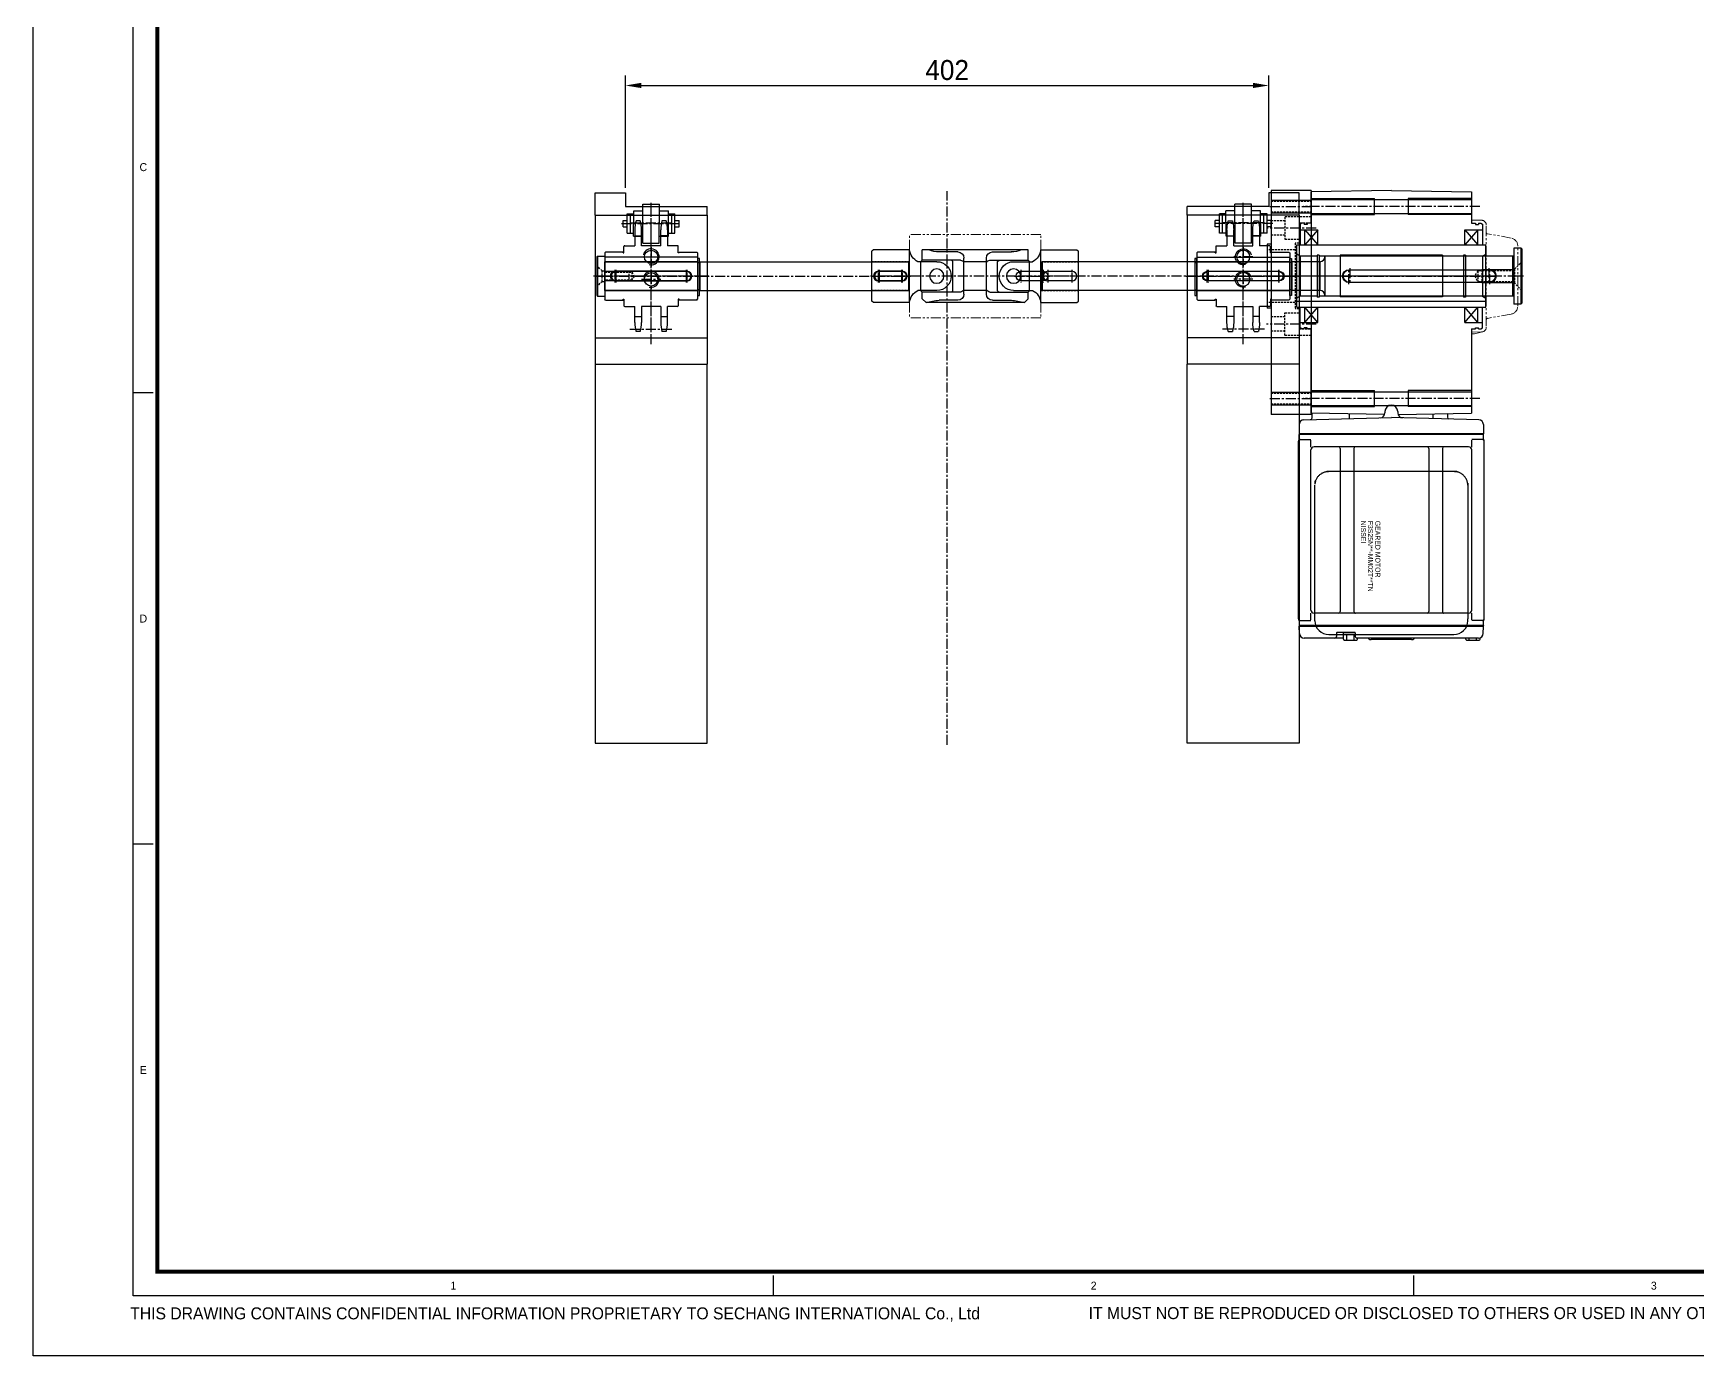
# Model space of a CAD drawing. Header units: inches. Extents: x 0 to 77285, y -118 to 40065.
# Drawn here: x 68990 to 70030, y 5857 to 6683 of the extents above; entities that cross this region are included whole.
import ezdxf
from ezdxf.enums import TextEntityAlignment as Align

# ---------------------------------------------------------------- set-up
doc = ezdxf.new("R2010")
doc.units = ezdxf.units.IN
doc.header["$LTSCALE"] = 5
doc.header["$MEASUREMENT"] = 0
for name, pattern in [('CENTER', [2, 1.25, -0.25, 0.25, -0.25]), ('HIDDEN', [0.375, 0.25, -0.125]), ('PHANTOM', [2.5, 1.25, -0.25, 0.25, -0.25, 0.25, -0.25])]:
    doc.linetypes.add(name, pattern=pattern)
for name, color, linetype in [('11', 1, 'CENTER'), ('22', 2, 'HIDDEN'), ('44', 4, 'Continuous'), ('55', 5, 'Continuous'), ('A', 8, 'Continuous'), ('B', 123, 'Continuous'), ('G', 231, 'Continuous'), ('T', 3, 'Continuous')]:
    doc.layers.add(name, color=color, linetype=linetype)
doc.layers.add('33', color=3, linetype='PHANTOM', lineweight=9)
doc.styles.add('SCI', font='')
doc.styles.get('SCI').set_extended_font_data('Gulim')
doc.dimstyles.new('SCH', dxfattribs={"dimtxt": 2.5, "dimasz": 2, "dimexe": 1.25, "dimexo": 0.625, "dimtad": 1, "dimdec": 8, "dimtxsty": 'SCI', "dimcen": 2.5, "dimclrd": 4, "dimclre": 4, "dimclrt": 7, "dimadec": 8, "dimazin": 2, "dimtfac": 1, "dimtdec": 8, "dimtmove": 0, "dimatfit": 3, "dimfxl": 1, "dimarcsym": 0})

# ---------------------------------------------------------------- blocks, each defined once
blk = doc.blocks.new('A$C5cb67589')
for p, q in [((25, 53.5), (0, 53.5)), ((0, 53.5), (0, -86.5)), ((25, 53.5), (25, -86.5)), ((0, 20), (-2.5, 20)), ((-2.5, 20), (-2.5, -20)), ((0, -20), (-2.5, -20)), ((25, -86.5), (0, -86.5))]:
    blk.add_line(p, q)
at = {"layer": '11'}
for p, q in [((-1, 43.5), (26, 43.5)), ((28, 30), (-3, 30)), ((30, 0), (-5, 0)), ((28, -30), (-3, -30)), ((-1, -76.5), (26, -76.5))]:
    blk.add_line(p, q, dxfattribs=at)
at = {"layer": '22'}
for p, q in [((0, 46.8), (25, 46.8)), ((0, 40.2), (25, 40.2)), ((8.5, 34.5), (0, 34.5)), ((25, 37), (8.5, 37)), ((8.5, 37), (8.5, 23)), ((25, 33), (17.5, 33)), ((17.5, 33), (17.5, -33)), ((8.5, 25.5), (0, 25.5)), ((8.5, 23), (17.5, 23)), ((15, 16.5), (-2.5, 16.5)), ((17.5, 20.5), (15, 20.5)), ((15, 20.5), (15, -20.5)), ((15, -16.5), (-2.5, -16.5)), ((17.5, -20.5), (15, -20.5)), ((8.5, -25.5), (0, -25.5)), ((8.5, -37), (8.5, -23)), ((8.5, -23), (17.5, -23)), ((8.5, -34.5), (0, -34.5)), ((25, -37), (8.5, -37)), ((17.5, -33), (25, -33)), ((0, -73.2), (25, -73.2)), ((0, -79.8), (25, -79.8))]:
    blk.add_line(p, q, dxfattribs=at)
at = {"layer": 'T'}
for p, q in [((0, 47.5), (25, 47.5)), ((0, 39.5), (25, 39.5)), ((0, -72.5), (25, -72.5)), ((0, -80.5), (25, -80.5))]:
    blk.add_line(p, q, dxfattribs=at)
blk = doc.blocks.new('A$C35424f55')
for p, q in [((-33, 56), (-32.4, 57)), ((-33, 54.5), (-33, 56)), ((-33, 54.5), (-32.3, 54.5)), ((-33, 52.5), (-32.3, 52.5)), ((-33, 50), (-33, 52.5)), ((-32.4, 57), (-19.5, 57)), ((-32.3, 52.5), (-32.3, 54.5)), ((-29, 46), (-29, 57)), ((-19.5, 54), (-29, 54)), ((-29, 54), (-19.5, 46)), ((-29, 46), (-19.5, 54)), ((-19.5, -59), (-19.5, 59)), ((19.5, 59), (-19.5, 59)), ((-12.5, 57), (-13.7, 59)), ((-12.5, 57), (-12.5, 46.4)), ((-12.5, 57), (12.5, 57)), ((-12.5, 57), (0, 57)), ((12.5, 57), (13.7, 59)), ((12.5, 57), (12.5, 46.4)), ((15.8, 59), (15.8, -59)), ((19.5, -59), (19.5, 59)), ((32.4, 57), (19.5, 57)), ((29, 54), (19.5, 54)), ((29, 46), (19.5, 54)), ((29, 54), (19.5, 46)), ((29, 46), (29, 57)), ((33, 54.5), (32.3, 54.5)), ((32.3, 52.5), (32.3, 54.5)), ((33, 52.5), (32.3, 52.5)), ((33, 56), (32.4, 57)), ((33, 54.5), (33, 56)), ((33, 50), (33, 52.5)), ((89.7, 54.6), (88.3, 0)), ((92.7, 57.5), (98.6, 57.5)), ((98.6, 57.5), (98.6, -57.5)), ((98.9, 57.5), (98.6, 57.3)), ((98.6, 57.3), (98.6, -57.3)), ((98.9, 57.5), (98.9, -57.5)), ((101.8, 57.5), (98.9, 57.5)), ((102.1, 57), (102.1, 50.2)), ((214.1, 58), (103.1, 58)), ((215.1, 57), (215.1, 50.2)), ((218.1, 57.5), (215.4, 57.5)), ((218.1, 57.5), (218.3, 57.5)), ((218.3, 57.5), (218.6, 57.3)), ((218.3, 57.5), (218.3, -57.5)), ((218.8, 57.5), (218.6, 57.3)), ((218.6, 57.5), (218.6, 57.3)), ((218.8, 57.5), (218.6, 57.5)), ((218.6, 57.3), (218.6, -57.3)), ((218.6, -57.3), (218.6, 57.3)), ((223.2, 57.4), (218.8, 57.5)), ((226.9, 55.4), (225.9, 55.4)), ((226.1, 54.4), (226.1, 0)), ((227.4, 53.3), (226.1, 53.3)), ((227.4, 47.1), (227.4, 54.9)), ((-53.5, 0), (-52.6, 50)), ((-52.6, 50), (-33, 50)), ((-47.8, -50), (-47.8, 50)), ((-39.2, -50), (-39.2, 50)), ((-19.5, 46), (-29, 46)), ((-13.1, 46.4), (-13.1, 45)), ((-13.1, 46.4), (13.1, 46.4)), ((-13.1, 45), (13.1, 45)), ((-12.5, 45), (-12.5, 32)), ((12.5, 45), (12.5, 32)), ((13.1, 46.4), (13.1, 45)), ((29, 46), (19.5, 46)), ((33, 50), (85.6, 50)), ((72.2, -50), (72.2, 50)), ((80.8, -50), (80.8, 50)), ((86.4, 4.2), (85.6, 50)), ((106.8, 50.2), (102.5, 50.2)), ((106.6, 48.2), (106.6, -48.2)), ((208.6, 50.2), (108.6, 50.2)), ((130.6, 47.8), (214.1, 47.8)), ((214.7, 50.2), (210.5, 50.2)), ((210.6, 48.2), (210.6, -48.2)), ((215.4, 47.8), (214.1, 47.8)), ((227.4, 48.7), (226.1, 48.7)), ((226.9, 46.6), (226.1, 46.6)), ((-13, 32), (13, 32)), ((-13, 32), (-13, -32)), ((13, 32), (13, -32)), ((86.1, 35), (85.9, 35.2)), ((86.1, 35), (88.2, 35)), ((107.6, 31.9), (209.6, 31.9)), ((122.1, 39), (122.1, -39)), ((223.8, -39), (223.8, 39)), ((89, 26.1), (86, 26.1)), ((107.6, 23.4), (209.6, 23.4)), ((227.1, 12.7), (227.1, -12.7)), ((-53.5, 0), (-52.6, -50)), ((84.6, 4), (85.5, 4)), ((89.7, -54.6), (88.3, 0)), ((226.1, 0), (226.1, -21.5)), ((84.6, -4), (85.5, -4)), ((86.4, -4.2), (85.6, -50)), ((89, -26.1), (86, -26.1)), ((107.6, -23.4), (209.6, -23.4)), ((222.6, -22.8), (222.6, -33.9)), ((222.6, -29.8), (222.6, -22.8)), ((223.9, -29.8), (222.6, -29.8)), ((222.9, -22.5), (225.1, -22.5)), ((223.9, -29.8), (223.9, -22.5)), ((227.4, -23.2), (223.9, -23.2)), ((227.4, -27.8), (223.9, -27.8)), ((226.9, -29.9), (224.4, -29.9)), ((226.9, -21.1), (226.1, -21.1)), ((226.1, -29.9), (226.1, -54.4)), ((227.4, -29.4), (227.4, -21.6)), ((-13, -32), (13, -32)), ((-12.5, -32), (-12.5, -45)), ((12.5, -32), (12.5, -45)), ((107.6, -31.9), (209.6, -31.9)), ((222.9, -34.2), (225.1, -34.2)), ((-33, -50), (-52.6, -50)), ((-33, -50), (-33, -52.5)), ((-19.5, -46), (-29, -46)), ((-29, -57), (-29, -46)), ((-29, -46), (-19.5, -54)), ((-29, -54), (-19.5, -46)), ((-13.1, -45), (-13.1, -46.3)), ((-13.1, -45), (13.1, -45)), ((-13.1, -46.3), (13.1, -46.3)), ((-12.5, -46.3), (-12.5, -57)), ((12.5, -46.3), (12.5, -57)), ((13.1, -45), (13.1, -46.3)), ((29, -46), (19.5, -46)), ((29, -54), (19.5, -46)), ((29, -46), (19.5, -54)), ((29, -57), (29, -46)), ((85.6, -50), (33, -50)), ((33, -50), (33, -52.5)), ((88.6, -49.5), (85.6, -49.5)), ((102.1, -57), (102.1, -50.2)), ((106.8, -50.2), (102.5, -50.2)), ((208.6, -50.2), (108.6, -50.2)), ((214.1, -47.8), (130.6, -47.8)), ((214.7, -50.2), (210.5, -50.2)), ((215.4, -47.8), (214.1, -47.8)), ((215.1, -57), (215.1, -50.2)), ((-33, -52.5), (-32.3, -52.5)), ((-33, -54.5), (-32.3, -54.5)), ((-33, -54.5), (-33, -56)), ((-33, -56), (-32.4, -57)), ((-32.4, -57), (-19.5, -57)), ((-32.3, -52.5), (-32.3, -54.5)), ((-19.5, -54), (-29, -54)), ((19.5, -59), (-19.5, -59)), ((-12.5, -57), (-13.7, -59)), ((-12.5, -57), (12.5, -57)), ((12.5, -57), (13.7, -59)), ((29, -54), (19.5, -54)), ((32.4, -57), (19.5, -57)), ((33, -52.5), (32.3, -52.5)), ((32.3, -52.5), (32.3, -54.5)), ((33, -54.5), (32.3, -54.5)), ((33, -56), (32.4, -57)), ((33, -54.5), (33, -56)), ((92.7, -57.5), (98.6, -57.5)), ((98.9, -57.5), (98.6, -57.3)), ((101.8, -57.5), (98.9, -57.5)), ((214.1, -58), (103.1, -58)), ((215.4, -57.5), (218.3, -57.5)), ((218.3, -57.5), (218.6, -57.3)), ((218.6, -57.5), (218.6, -57.3)), ((218.6, -57.3), (218.8, -57.5)), ((218.8, -57.5), (218.6, -57.5)), ((223.2, -57.4), (218.8, -57.5))]:
    blk.add_line(p, q)
for centre, radius, start, end in [((92.7, 54.5), 3, 90, 178.5), ((101.8, 58.5), 1, 270, 311.4096), ((103.1, 57), 1, 90, 180), ((214.1, 57), 1, 0, 90), ((215.4, 58.5), 1, 228.5904, 270), ((223.1, 54.4), 3, 0, 88.5), ((226.9, 54.9), 0.5, 0, 90), ((108.6, 48.2), 2, 90, 180), ((208.6, 48.2), 2, 0, 90), ((215.2, 39.2), 8.63, 358.8908, 88.8461), ((226.9, 47.1), 0.5, 270, 0), ((88.2, 36), 1, 270, 358.5), ((107.6, 32.9), 1, 180, 270), ((209.6, 32.9), 1, 270, 0), ((107.6, 22.4), 1, 90, 180), ((209.6, 22.4), 1, 0, 90), ((228.1, 15.3), 2, 180, 221.4096), ((225.1, 12.7), 2, 0, 41.4096), ((84.6, 0), 4, 90, 270), ((85.5, 7), 3, 270, 358.5), ((85.5, -7), 3, 1.5, 90), ((228.1, -15.3), 2, 138.5904, 180), ((225.1, -12.7), 2, 318.5904, 0), ((107.6, -22.4), 1, 180, 270), ((209.6, -22.4), 1, 270, 0), ((222.9, -22.8), 0.3, 90, 180), ((224.4, -29.4), 0.5, 180, 270), ((225.1, -21.5), 1, 270, 0), ((226.9, -21.6), 0.5, 0, 90), ((226.9, -29.4), 0.5, 270, 0), ((107.6, -32.9), 1, 90, 180), ((209.6, -32.9), 1, 0, 90), ((215.2, -39.2), 8.63, 271.1539, 1.1092), ((222.9, -33.9), 0.3, 180, 270), ((225.1, -35.2), 1, 0, 90), ((88.6, -50.5), 1, 1.5, 90), ((108.6, -48.2), 2, 180, 270), ((208.6, -48.2), 2, 270, 0), ((92.7, -54.5), 3, 181.5, 270), ((101.8, -58.5), 1, 48.5904, 90), ((103.1, -57), 1, 180, 270), ((214.1, -57), 1, 270, 0), ((215.4, -58.5), 1, 90, 131.4096), ((223.1, -54.4), 3, 271.5, 0)]:
    blk.add_arc(centre, radius, start, end)
for points, knots in [([(130.6, 47.8), (128.4, 47.8), (131.7, 47.8), (128.7, 47.7), (128.5, 47.5), (127.5, 47.2), (126.8, 46.9), (126, 46.4), (125.3, 45.9), (124.7, 45.3), (124.1, 44.7), (123.5, 43.9), (123.1, 43.2), (122.7, 42.4), (122.4, 41.4), (122.2, 41.2), (122.1, 38), (122.2, 42.4), (122.1, 39)], [0, 0, 0, 0, 0.496423, 1.363487, 2.231535, 3.100955, 3.972324, 4.846129, 5.722755, 6.602462, 7.485371, 8.371475, 9.260623, 10.152542, 11.046855, 11.94308, 12.840665, 13.590304, 13.590304, 13.590304, 13.590304]), ([(122.1, -39), (122.1, -41.2), (122.1, -37.9), (122.2, -41), (122.4, -41.1), (122.6, -42.2), (123, -43), (123.4, -43.7), (123.9, -44.5), (124.5, -45.2), (125.1, -45.8), (125.8, -46.3), (126.5, -46.8), (127.5, -47.2), (127.8, -47.4), (130.6, -47.9), (126.3, -47.3), (129.9, -47.8)], [0, 0, 0, 0, 0.507298, 1.405389, 2.302973, 3.19919, 4.093501, 4.985441, 5.874635, 6.760827, 7.643864, 8.523727, 9.400536, 10.274529, 11.146068, 12.015623, 12.87529, 12.87529, 12.87529, 12.87529])]:
    blk.add_open_spline(points, degree=3, knots=knots)
at = {"layer": '11'}
for p, q in [((0, 63.8), (0, -63.8)), ((0, 63.6), (0, 59)), ((-43.5, 55.2), (-43.5, -55.1)), ((76.5, 55.2), (76.5, -55.1))]:
    blk.add_line(p, q, dxfattribs=at)
at = {"layer": '33'}
for p, q in [((-23.8, 74.9), (-26.4, 60.1)), ((18.8, 79), (-18.8, 79)), ((23.8, 74.9), (26.4, 60.1)), ((-35, 50), (-34.9, 56.4)), ((0, 59.3), (-31.9, 59.3)), ((0, 59.3), (31.9, 59.3)), ((36, 52), (34.8, 57)), ((35, 50), (34.9, 56.4)), ((36, 52), (36, 50))]:
    blk.add_line(p, q, dxfattribs=at)
for centre, radius, start, end in [((-18.8, 74), 5, 90, 170), ((18.8, 74), 5, 10, 90), ((-31.9, 56.3), 3, 90, 179), ((-27.3, 60.3), 1, 270, 350), ((27.3, 60.3), 1, 190, 270), ((31.9, 56.3), 3, 1, 90)]:
    blk.add_arc(centre, radius, start, end, dxfattribs=at)
at = {"layer": 'T'}
for p, q in [((-48.5, 50), (-48.5, 10.5)), ((-38.5, 50), (-38.5, 10.5)), ((71.5, 50), (71.5, 10.5)), ((81.5, 50), (81.5, 10.5)), ((-48.5, 10.5), (-38.5, 10.5)), ((71.5, 10.5), (81.5, 10.5)), ((-38.5, -10.5), (-48.5, -10.5)), ((-48.5, -50), (-48.5, -10.5)), ((-38.5, -50), (-38.5, -10.5)), ((81.5, -10.5), (71.5, -10.5)), ((71.5, -50), (71.5, -10.5)), ((81.5, -50), (81.5, -10.5))]:
    blk.add_line(p, q, dxfattribs=at)
at = {"layer": '44', "style": 'SCI'}
for s, height, p in [('GEARED MOTOR', 3.125, (152.8, -10)), ('F3S25N**-MM02T**TN', 3.125, (152.8, -14.6)), ('NISSEI', 3.12, (152.8, -19))]:
    blk.add_text(s, height=height, dxfattribs=at).set_placement(p)
blk = doc.blocks.new('A$C60684f4e')
at = {"color": 2}
for p, q in [((15, -176.7), (12.5, -176.7)), ((15, -233.1), (12.5, -233.1)), ((92.5, -289.5), (92.5, -287)), ((172.5, -289.5), (172.5, -287))]:
    blk.add_line(p, q, dxfattribs=at)
blk.add_lwpolyline([(12.5, -289.5), (12.5, -7.5), (412.5, -7.5), (412.5, -289.5)], close=True, dxfattribs=at)
at = {"color": 40, "const_width": 0.5}
blk.add_lwpolyline([(15.5, -286.5), (15.5, -10.5), (409.5, -10.5), (409.5, -286.5)], close=True, dxfattribs=at)
at = {"layer": 'Defpoints', "color": 1}
blk.add_lwpolyline([(0, -297), (0, 0), (420, 0), (420, -297)], close=True, dxfattribs=at)
at = {"color": 2, "style": 'SCI'}
for s, p in [('C', (13.75, -148.5)), ('D', (13.75, -204.9)), ('E', (13.75, -261.3)), ('1', (52.5, -288.25)), ('2', (132.5, -288.25)), ('3', (202.5, -288.25))]:
    blk.add_text(s, height=1, dxfattribs=at).set_placement(p, align=Align.MIDDLE_CENTER)
at = {"color": 3, "linetype": 'Continuous', "style": 'SCI'}
for s, p in [('THIS DRAWING CONTAINS CONFIDENTIAL INFORMATION PROPRIETARY TO SECHANG INTERNATIONAL Co., Ltd  ', (12.11, -292.46)), ('IT MUST NOT BE REPRODUCED OR DISCLOSED TO OTHERS OR USED IN ANY OTHER WAY IN WHOLE OR PART EXCEPT AN AUTHORIZED IN WRITING BY SECHANG INTERNATIONAL Co., Ltd.', (131.88, -292.43))]:
    blk.add_text(s, height=1.5, dxfattribs=at).set_placement(p)
blk = doc.blocks.new('A$C730b86a0')
for p, q in [((0, 0), (0, 14)), ((0, 14), (19, 14)), ((19, 14), (19, 5.5)), ((0, 0), (70, 0)), ((19, 5.5), (70, 5.5)), ((70, 0), (70, 5.5))]:
    blk.add_line(p, q)
blk = doc.blocks.new('A$C2bcf4613')
for p, q in [((-6.8, 34.6), (-9.4, 34.6)), ((9.4, 34.6), (6.8, 34.6)), ((-10.2, 29), (-10.2, 19)), ((-10.2, 25.2), (-6, 25.2)), ((-6, 19), (-6, 29)), ((6, 19), (6, 29)), ((10.2, 25.2), (6, 25.2)), ((10.2, 29), (10.2, 19)), ((-28.5, 15), (-29, 14.5)), ((-29, 14.5), (-29, -14.5)), ((29, 11.8), (-29, 11.8)), ((-17.5, 15), (-28.5, 15)), ((-17.5, 14.5), (-17.5, 15)), ((-17.5, 14.5), (-17, 14.5)), ((-17, 14.5), (-17, 18.5)), ((-16.5, 19), (-10.2, 19)), ((6, 19), (-6, 19)), ((16.5, 19), (10.2, 19)), ((17, 14.5), (17, 18.5)), ((17.5, 14.5), (17, 14.5)), ((17.5, 14.5), (17.5, 15)), ((17.5, 15), (28.5, 15)), ((28.5, 15), (29, 14.5)), ((29, 14.5), (29, -14.5)), ((29, 9), (-29, 9)), ((29, -9), (-29, -9)), ((-28.5, -15), (-29, -14.5)), ((-28.5, -15), (-17.5, -15)), ((-17.5, -15), (-17.5, -14.5)), ((-17.5, -14.5), (-17, -14.5)), ((-17, -14.5), (-17, -18.5)), ((-16.5, -19), (-10.2, -19)), ((-10.2, -29), (-10.2, -19)), ((-6, -19), (-6, -29)), ((6, -19), (-6, -19)), ((6, -19), (6, -29)), ((10.2, -29), (10.2, -19)), ((16.5, -19), (10.2, -19)), ((17, -14.5), (17, -18.5)), ((17.5, -14.5), (17, -14.5)), ((17.5, -15), (17.5, -14.5)), ((28.5, -15), (17.5, -15)), ((28.5, -15), (29, -14.5)), ((-10.2, -25.2), (-6, -25.2)), ((6, -25.2), (10.2, -25.2)), ((-6.8, -34.6), (-9.4, -34.6)), ((9.4, -34.6), (6.8, -34.6))]:
    blk.add_line(p, q)
for centre, radius, start, end in [((9.8, 29), 20, 163.7846, 180), ((-26, 29), 20, 0, 16.2154), ((26, 29), 20, 163.7846, 180), ((-9.8, 29), 20, 0, 16.2154), ((-16.5, 18.5), 0.5, 90, 180), ((16.5, 18.5), 0.5, 0, 90), ((-16.5, -18.5), 0.5, 180, 270), ((16.5, -18.5), 0.5, 270, 0), ((9.8, -29), 20, 180, 196.2154), ((-26, -29), 20, 343.7846, 0), ((26, -29), 20, 180, 196.2154), ((-9.8, -29), 20, 343.7846, 0)]:
    blk.add_arc(centre, radius, start, end)
at = {"layer": '11'}
for p, q in [((-13.2, 33.2), (13.2, 33.2)), ((0, -34.6), (0, 34.6)), ((33, 0), (-33, 0)), ((-13.2, -33.2), (13.2, -33.2))]:
    blk.add_line(p, q, dxfattribs=at)
blk = doc.blocks.new('A$C285d94d9')
for p, q in [((-5.1, 24.4), (5.2, 24.4)), ((-5.1, 0), (-5.1, 24.4)), ((5.1, 0), (5.2, 24.4)), ((-17.5, 14.2), (-14.9, 14.2)), ((-17.5, 10.2), (-17.5, 14.2)), ((-14.9, 18.2), (-10.9, 18.2)), ((-14.9, 6.2), (-14.9, 18.2)), ((-12.9, 6.2), (-12.9, 18.2)), ((-10.8, 20.1), (-5.1, 20.1)), ((-10.9, 4.3), (-10.8, 20.1)), ((5.2, 20.1), (10.9, 20.1)), ((10.8, 4.3), (10.9, 20.1)), ((10.8, 18.2), (14.8, 18.2)), ((12.9, 6.2), (12.9, 18.2)), ((14.8, 6.2), (14.8, 18.2)), ((14.8, 14.2), (17.5, 14.2)), ((17.5, 10.2), (17.5, 14.2)), ((-17.5, 10.2), (-14.9, 10.2)), ((-14.9, 6.2), (-10.9, 6.2)), ((-10.9, 4.3), (-5.1, 4.3)), ((-5.1, 0), (5.1, 0)), ((5.1, 4.3), (10.8, 4.3)), ((10.8, 6.2), (14.8, 6.2)), ((14.8, 10.2), (17.5, 10.2))]:
    blk.add_line(p, q)
at = {"layer": '11'}
for p, q in [((0, -1), (0, 25.4)), ((-18.5, 12.2), (18.5, 12.2))]:
    blk.add_line(p, q, dxfattribs=at)
blk = doc.blocks.new('A$C1510e7b5')
for p, q in [((0, -14), (70, -14)), ((0, -14), (0, -107)), ((70, -14), (70, -90.5)), ((0, -90.5), (70, -90.5)), ((70, -90.5), (70, -107)), ((0, -107), (0, -343.8)), ((70, -343.8), (70, -107)), ((0, -343.8), (70, -343.8))]:
    blk.add_line(p, q)
at = {"linetype": 'Continuous'}
blk.add_line((0, -107), (70, -107), dxfattribs=at)
for centre in [(35, -40), (35, -54)]:
    blk.add_circle(centre, 4.19)
at = {"layer": '11'}
for p, q in [((35, -94.5), (35, -10)), ((29, -40), (41, -40)), ((35, -34), (35, -46)), ((35, -48), (35, -60)), ((71, -52), (-1, -52)), ((29, -54), (41, -54))]:
    blk.add_line(p, q, dxfattribs=at)
at = {"layer": 'T'}
for centre in [(35, -40), (35, -54)]:
    blk.add_arc(centre, 5, 255, 165, dxfattribs=at)
at = {"layer": 'A'}
blk.add_blockref('A$C2bcf4613', (35, -52), dxfattribs=at)
at = {"layer": 'B'}
blk.add_blockref('A$C285d94d9', (35, -31.4), dxfattribs=at)
at = {"layer": 'G'}
blk.add_blockref('A$C730b86a0', (0, -14), dxfattribs=at)
blk = doc.blocks.new('A$C836703e8')
at = {"layer": '11'}
blk.add_line((0, -345.8), (0, 0), dxfattribs=at)
blk.add_blockref('A$C1510e7b5', (-220, -1))
at = {"xscale": -1}
blk.add_blockref('A$C1510e7b5', (220, -1), dxfattribs=at)
blk = doc.blocks.new('*D791')
at = {"color": 4, "lineweight": -2, "transparency": 16777216}
for p, q in [((69359.7, 6586.6), (69359.7, 6656.8)), ((69761.7, 6586.6), (69761.7, 6656.8)), ((69369.7, 6650.5), (69751.7, 6650.5))]:
    blk.add_line(p, q, dxfattribs=at)
at = {"color": 4, "transparency": 16777216}
for points in [[(69369.7, 6652.2), (69369.7, 6648.9), (69359.7, 6650.5)], [(69751.7, 6652.2), (69751.7, 6648.9), (69761.7, 6650.5)]]:
    blk.add_solid(points, dxfattribs=at)
at = {"layer": 'Defpoints', "color": 0, "transparency": 16777216}
for p in [(69761.7, 6650.5), (69359.7, 6583.4), (69761.7, 6583.4)]:
    blk.add_point(p, dxfattribs=at)
at = {"color": 7, "transparency": 16777216, "insert": (69560.7, 6660.1), "char_height": 12.5, "attachment_point": 5, "style": 'SCI'}
blk.add_mtext('402', dxfattribs=at)
blk = doc.blocks.new('A$C42d67129')
for p, q in [((-5, 12), (-4.5, 12.5)), ((-5, 12), (-5, -12)), ((-4.5, 12.5), (0, 12.5)), ((-4.5, 12.5), (-4.5, -12.5)), ((0, 12.5), (0, -12.5)), ((-5, -12), (-4.5, -12.5)), ((-4.5, -12.5), (0, -12.5))]:
    blk.add_line(p, q)
at = {"layer": '11'}
blk.add_line((-6, 0), (1, 0), dxfattribs=at)
at = {"layer": '22'}
for p, q in [((-1.6, 3.3), (-5, 6.7)), ((-1.6, -3.3), (-1.6, 3.3)), ((-1.6, 3.3), (0, 3.3)), ((-5, -6.7), (-1.6, -3.3)), ((-1.6, -3.3), (0, -3.3))]:
    blk.add_line(p, q, dxfattribs=at)
blk = doc.blocks.new('A$Cb4a06094')
for p, q in [((-5, 17), (-4.5, 17.5)), ((-5, 17), (-5, -17)), ((-4.5, 17.5), (0, 17.5)), ((-4.5, 17.5), (-4.5, -17.5)), ((0, 17.5), (0, -17.5)), ((-5, -17), (-4.5, -17.5)), ((-4.5, -17.5), (0, -17.5))]:
    blk.add_line(p, q)
at = {"layer": '11'}
blk.add_line((-6, 0), (1, 0), dxfattribs=at)
at = {"layer": '22'}
for p, q in [((-0.6, 4.5), (-5, 8.9)), ((-0.6, -4.5), (-0.6, 4.5)), ((-0.6, 4.5), (0, 4.5)), ((-5, -8.9), (-0.6, -4.5)), ((-0.6, -4.5), (0, -4.5))]:
    blk.add_line(p, q, dxfattribs=at)
blk = doc.blocks.new('A$C4dd189f2')
for p, q in [((0.9, 16.5), (0, 15.6)), ((0, -15.6), (0, 15.6)), ((23.5, 16.5), (0.9, 16.5)), ((23.5, -16.5), (23.5, 16.5)), ((31.4, 16.5), (97.6, 16.5)), ((31.4, 10), (31.4, 16.5)), ((53.7, 15.1), (41.9, 15.1)), ((57.5, -11.3), (57.5, 11.3)), ((71.5, -11.3), (71.5, 11.3)), ((75.3, 15.1), (87.1, 15.1)), ((97.6, 10), (97.6, 16.5)), ((105.5, -16.5), (105.5, 16.5)), ((105.5, 16.5), (128.1, 16.5)), ((128.1, 16.5), (129, 15.6)), ((129, -15.6), (129, 15.6)), ((40.5, 9), (28.7, 9)), ((31.4, 10), (30.5, 9.1)), ((30.5, -9.1), (30.5, 9.1)), ((55.3, 10), (31.4, 10)), ((50.5, 9.1), (49.6, 10)), ((50.5, -9.1), (50.5, 9.1)), ((57.5, 9), (71.5, 9)), ((73.7, 10), (97.6, 10)), ((78.5, 9.1), (79.4, 10)), ((78.5, -9.1), (78.5, 9.1)), ((88.5, 9), (100.3, 9)), ((97.6, 10), (98.5, 9.1)), ((98.5, -9.1), (98.5, 9.1)), ((40.5, -9), (28.7, -9)), ((30.5, -9.1), (31.4, -10)), ((31.4, -14.1), (31.4, -10)), ((55.3, -10), (31.4, -10)), ((50.5, -9.1), (49.6, -10)), ((57.5, -9), (71.5, -9)), ((73.7, -10), (97.6, -10)), ((78.5, -9.1), (79.4, -10)), ((88.5, -9), (100.3, -9)), ((98.5, -9.1), (97.6, -10)), ((97.6, -14.1), (97.6, -10)), ((0.9, -16.5), (0, -15.6)), ((23.5, -16.5), (0.9, -16.5)), ((31.4, -14.1), (33.8, -16.5)), ((33.8, -16.5), (95.2, -16.5)), ((53.7, -15.1), (41.9, -15.1)), ((75.3, -15.1), (87.1, -15.1)), ((97.6, -14.1), (95.2, -16.5)), ((105.5, -16.5), (128.1, -16.5)), ((128.1, -16.5), (129, -15.6))]:
    blk.add_line(p, q)
for centre in [(40.5, 0), (88.5, 0)]:
    blk.add_circle(centre, 4.5)
for centre, radius, start, end in [((32.6, 17.2), 9.1, 184.5609, 244.6454), ((42, 30.3), 15.2, 245.4717, 269.8551), ((53.7, 11.3), 3.79, 0, 90), ((75.3, 11.3), 3.79, 90, 180), ((87, 30.3), 15.2, 270.1449, 294.5283), ((96.4, 17.2), 9.1, 295.3546, 355.4391), ((40.5, 0), 9, 270, 90), ((54.9, 7.1), 2.93, 28.6261, 81.9671), ((74.1, 7.1), 2.93, 98.0329, 151.3739), ((88.5, 0), 9, 90, 270), ((32.6, -17.2), 9.1, 115.3546, 175.4391), ((54.9, -7.1), 2.93, 278.0329, 331.3739), ((74.1, -7.1), 2.93, 208.6261, 261.9671), ((96.4, -17.2), 9.1, 4.5609, 64.6454), ((46.6, -67.7), 52.8, 95.0959, 104.0463), ((53.7, -11.3), 3.79, 270, 0), ((75.3, -11.3), 3.79, 180, 270), ((82.4, -67.7), 52.8, 75.9537, 84.9041)]:
    blk.add_arc(centre, radius, start, end)
at = {"layer": '11'}
blk.add_line((-1, 0), (130, 0), dxfattribs=at)
at = {"layer": '22'}
for p, q in [((23.5, 9), (0, 9)), ((105.5, 9), (129, 9)), ((23.5, -9), (0, -9)), ((105.5, -9), (129, -9))]:
    blk.add_line(p, q, dxfattribs=at)
at = {"layer": '33'}
for p, q in [((23.5, 26), (105.5, 26)), ((23.5, 16.5), (23.5, 26)), ((105.5, 16.5), (105.5, 26)), ((23.5, -16.5), (23.5, -26)), ((105.5, -16.5), (105.5, -26)), ((23.5, -26), (105.5, -26))]:
    blk.add_line(p, q, dxfattribs=at)
blk = doc.blocks.new('A$Ce22e4b8e')
for p, q in [((-1.2, 11.1), (-1.2, -12.2)), ((0, 11.1), (-1.2, 11.1)), ((0, -12.2), (0, 11.1)), ((-1.2, 8.5), (0, 8.5)), ((-1.2, -8.5), (0, -8.5)), ((-1.2, -12.2), (0, -12.2))]:
    blk.add_line(p, q)
at = {"layer": '11'}
blk.add_line((-2.2, 0), (1.2, 0), dxfattribs=at)
at = {"layer": '44', "style": 'SCI'}
blk.add_text('S18', height=0.6, rotation=90, dxfattribs=at).set_placement((-0.6, 9.1), align=Align.MIDDLE_LEFT)
blk = doc.blocks.new('A$Cb4b9b0e3')
blk.add_lwpolyline([(-7, 6, 1), (-7, 0), (7, 0, 1), (7, 6)], format="xyb", close=True)
at = {"layer": '11'}
for p, q in [((-11, 3), (11, 3)), ((-7, -1), (-7, 7)), ((7, -1), (7, 7))]:
    blk.add_line(p, q, dxfattribs=at)
blk = doc.blocks.new('A$C86e46ec1')
blk.add_lwpolyline([(-22, 6, 1), (-22, 0), (22, 0, 1), (22, 6)], format="xyb", close=True)
at = {"layer": '11'}
for p, q in [((-26, 3), (26, 3)), ((-22, -1), (-22, 7)), ((22, -1), (22, 7))]:
    blk.add_line(p, q, dxfattribs=at)
blk = doc.blocks.new('A$C6a932835')
blk.add_lwpolyline([(5, 9, 1), (5, 1), (92, 1, 1), (92, 9)], format="xyb", close=True)
at = {"layer": '11'}
for p, q in [((0, 5), (97, 5)), ((5, 0), (5, 10)), ((92, 0), (92, 10))]:
    blk.add_line(p, q, dxfattribs=at)
blk = doc.blocks.new('A$Cdee910e8')
for p, q in [((0, 12), (0.5, 12.5)), ((0, -12), (0, 12)), ((0.5, 12.5), (118, 12.5)), ((0.5, 12.5), (0.5, -12.5)), ((118, -12.5), (118, 12.5)), ((121, 9), (138.6, 9)), ((138.6, -9), (138.6, 9)), ((138.6, 8.5), (140, 8.5)), ((140, 9), (294.5, 9)), ((140, -9), (140, 9)), ((276, 3), (291, 3)), ((294.5, 9), (295, 8.5)), ((294.5, 9), (294.5, -9)), ((295, -8.5), (295, 8.5)), ((121, -9), (138.6, -9)), ((138.6, -8.5), (140, -8.5)), ((140, -9), (294.5, -9)), ((291, -3), (276, -3)), ((294.5, -9), (295, -8.5)), ((0, -12), (0.5, -12.5)), ((0.5, -12.5), (118, -12.5))]:
    blk.add_line(p, q)
for points in [[(15, -4, -1), (15, 4), (103, 4, -1), (103, -4)], [(146.5, -3, -1), (146.5, 3), (191.5, 3, -1), (191.5, -3)]]:
    blk.add_lwpolyline(points, format="xyb", close=True)
for centre, start, end in [((121, 12), 180, 270), ((276, 0), 90, 270), ((291, 0), 270, 90), ((121, -12), 90, 180)]:
    blk.add_arc(centre, 3, start, end)
at = {"layer": '11'}
for p, q in [((-2.5, 0), (296, 0)), ((15, 5), (15, -5)), ((103, 5), (103, -5)), ((146.5, 4), (146.5, -4)), ((191.5, 4), (191.5, -4)), ((276, 4), (276, -4)), ((291, 4), (291, -4))]:
    blk.add_line(p, q, dxfattribs=at)
at = {"layer": '22'}
for p, q in [((22.5, 3.3), (0, 3.3)), ((20, -4), (20, 4)), ((24.4, 0), (22.5, 3.3)), ((22.5, -3.3), (22.5, 3.3)), ((22.5, -3.3), (24.4, 0)), ((0, -3.3), (22.5, -3.3))]:
    blk.add_line(p, q, dxfattribs=at)
at = {"layer": 'A'}
blk.add_line((121, 9), (121, -9), dxfattribs=at)
at = {"layer": 'T'}
for p, q in [((20, 4), (0, 4)), ((21.2, 3.3), (20, 4)), ((0, -4), (20, -4)), ((20, -4), (21.2, -3.3))]:
    blk.add_line(p, q, dxfattribs=at)
blk = doc.blocks.new('A$C613dfb92')
for p, q in [((-172.5, -9), (-172.5, 9)), ((-172.5, 9), (-114.5, 9)), ((-166, 3), (-121, 3)), ((-114.5, 9), (-114.5, -9)), ((-113.1, 8.5), (-114.5, 8.5)), ((-113.1, 9), (-113.1, -9)), ((-113.1, 9), (17.5, 9)), ((-1.5, 3), (13.5, 3)), ((17.5, -9), (17.5, 9)), ((-172.5, -9), (-114.5, -9)), ((-121, -3), (-166, -3)), ((-113.1, -8.5), (-114.5, -8.5)), ((-113.1, -9), (17.5, -9)), ((13.5, -3), (-1.5, -3))]:
    blk.add_line(p, q)
for centre, start, end in [((-166, 0), 90, 270), ((-121, 0), 270, 90), ((-1.5, 0), 90, 270), ((13.5, 0), 270, 90)]:
    blk.add_arc(centre, 3, start, end)
at = {"layer": '11'}
for p, q in [((-166, -4), (-166, 4)), ((-121, -4), (-121, 4)), ((-1.5, -4), (-1.5, 4)), ((13.5, -4), (13.5, 4)), ((-173.5, 0), (18.5, 0))]:
    blk.add_line(p, q, dxfattribs=at)
at = {"layer": '22'}
for p, q in [((-172.5, 2.5), (-155.5, 2.5)), ((-157.5, 3), (-157.5, -3)), ((-155.5, 2.5), (-154.1, 0)), ((-155.5, 2.5), (-155.5, -2.5)), ((-155.5, -2.5), (-172.5, -2.5)), ((-154.1, 0), (-155.5, -2.5))]:
    blk.add_line(p, q, dxfattribs=at)
at = {"layer": 'T'}
for p, q in [((-172.5, 3), (-157.5, 3)), ((-157.5, 3), (-156.6, 2.5)), ((-157.5, -3), (-172.5, -3)), ((-156.6, -2.5), (-157.5, -3))]:
    blk.add_line(p, q, dxfattribs=at)
blk = doc.blocks.new('A$Cd7cf41ad')
for name, p in [('A$C42d67129', (0, 0)), ('A$C613dfb92', (172.5, 0))]:
    blk.add_blockref(name, p)
at = {"rotation": 180}
blk.add_blockref('A$Cdee910e8', (568, 0), dxfattribs=at)
at = {"xscale": -1, "rotation": 359.9999999999999}
blk.add_blockref('A$Cb4a06094', (568, 0), dxfattribs=at)
at = {"layer": '44', "xscale": -1}
for name, p, rotation in [('A$C4dd189f2', (296, 0), 359.9999999999999), ('A$Ce22e4b8e', (428, 0), 359.9999999999999), ('A$Cb4b9b0e3', (267, 3), 180), ('A$C86e46ec1', (399, 3), 180), ('A$C6a932835', (460.5, 5), 180)]:
    blk.add_blockref(name, p, dxfattribs=dict(at, rotation=rotation))
at = {"layer": '44'}
for p in [(59.2, 0), (370, 0)]:
    blk.add_blockref('A$Ce22e4b8e', p, dxfattribs=at)
at = {"layer": '44', "rotation": 180}
for name, p in [('A$C86e46ec1', (29, 3)), ('A$Cb4b9b0e3', (178.5, 3))]:
    blk.add_blockref(name, p, dxfattribs=at)

msp = doc.modelspace()

# ---------------------------------------------------------------- block references
at = {"xscale": 5, "yscale": 5, "zscale": 5}
msp.add_blockref('A$C60684f4e', (68989.72535195, 7342.02611668), dxfattribs=at)
for name, p in [('A$C836703e8', (69560.73107287, 6584.44424212)), ('A$C5cb67589', (69763.23107287, 6531.44424212)), ('A$Cd7cf41ad', (69346.73107287, 6531.44424212))]:
    msp.add_blockref(name, p)
at = {"layer": '55', "rotation": 270}
msp.add_blockref('A$C35424f55', (69838.23107287, 6531.44423512), dxfattribs=at)

# ---------------------------------------------------------------- dimensions: what is measured, and where the dimension line sits
dim = msp.add_linear_dim(base=(69761.7310728671, 6650.5325098585), p1=(69359.7310728671, 6583.444242117), p2=(69761.7310728671, 6583.444242117), dimstyle='SCH', override={"dimscale": 5, "dimcen": 1})
dim.commit()
dim.dimension.update_dxf_attribs({"geometry": '*D791', "text_midpoint": (69560.7310728671, 6660.0739545989)})

doc.saveas('drawing.dxf')
